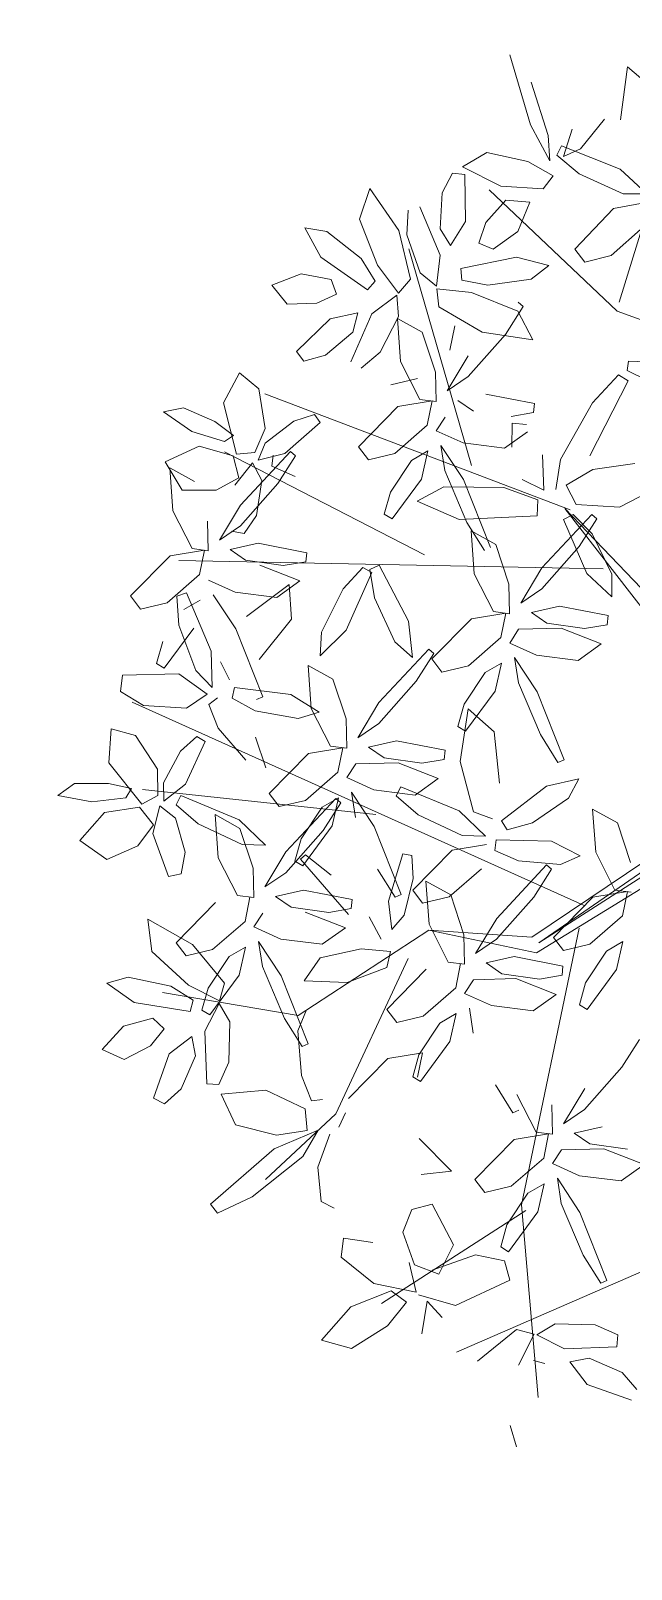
# Model space of a CAD drawing. Extents: x 661203 to 661848, y 2264651 to 2264858.
# Drawn here: x 661270.856 to 661271.522, y 2264765.35 to 2264767.056 of the extents above; entities that cross this region are included whole.
import ezdxf

# ---------------------------------------------------------------- set-up
doc = ezdxf.new("R2010")
doc.units = 0
doc.layers.add('A3 ARBOL', color=7, linetype='Continuous', lineweight=5, true_color=0x29662a)

# ---------------------------------------------------------------- blocks, each defined once
blk = doc.blocks.new('arbol')
at = {"color": 60}
for p, q in [((1.2744, 3.2784), (1.1361, 3.1876)), ((1.2763, 3.0261), (1.2744, 3.2784)), ((1.6961, 2.9476), (1.8351, 3.265)), ((1.7193, 3.1496), (1.606, 2.9079)), ((1.3521, 3.0196), (1.4462, 2.8657)), ((1.5221, 2.8183), (1.4969, 2.9523)), ((1.5831, 2.7899), (1.6961, 2.9476)), ((1.2479, 2.7931), (1.5377, 2.8681)), ((1.4462, 2.8657), (1.5221, 2.8183)), ((1.5377, 2.8681), (1.5537, 2.822)), ((1.606, 2.9079), (1.5831, 2.7899)), ((1.108, 2.6929), (1.2479, 2.7931)), ((1.5537, 2.822), (1.4385, 2.7472)), ((1.6873, 2.7739), (1.5581, 2.7215)), ((1.885, 2.7918), (1.6873, 2.7739)), ((1.9912, 2.71), (1.885, 2.7918)), ((1.4385, 2.7472), (1.2185, 2.6795)), ((1.5581, 2.7215), (1.5976, 2.6546)), ((1.798, 2.6421), (1.9912, 2.71)), ((1.0976, 2.6544), (1.2554, 2.6051)), ((1.2185, 2.6795), (1.108, 2.6929)), ((1.5976, 2.6546), (1.798, 2.6421)), ((1.9435, 2.4552), (1.9754, 2.6753)), ((1.9754, 2.6753), (2.0329, 2.6744)), ((2.0329, 2.6744), (2.0701, 2.5753)), ((1.2554, 2.6051), (1.4134, 2.3902)), ((1.6526, 2.5843), (1.7671, 2.5783)), ((1.6911, 2.4397), (1.6526, 2.5843)), ((1.7671, 2.5783), (1.8471, 2.4622)), ((2.0701, 2.5753), (2.0579, 2.4055)), ((2.2512, 2.3727), (2.4129, 2.553)), ((2.4129, 2.553), (2.4438, 2.4026)), ((1.238, 2.3829), (1.1044, 2.5368)), ((2.0422, 2.2818), (2.1665, 2.4967)), ((1.7962, 2.3409), (1.6911, 2.4397)), ((1.8471, 2.4622), (1.8673, 2.3612)), ((1.9993, 2.3324), (1.9435, 2.4552)), ((2.2194, 2.4738), (2.211, 2.3573)), ((1.358, 2.3356), (1.238, 2.3829)), ((1.4134, 2.3902), (1.358, 2.3356)), ((1.8673, 2.3612), (1.7962, 2.3409)), ((2.0579, 2.4055), (1.9993, 2.3324)), ((2.211, 2.3573), (2.1264, 2.1867)), ((2.1668, 2.1499), (2.2512, 2.3727)), ((2.4438, 2.4026), (2.3302, 2.1959)), ((1.5254, 2.2972), (1.6823, 2.3172)), ((1.6008, 2.2237), (1.5254, 2.2972)), ((1.6823, 2.3172), (1.9376, 2.2306)), ((2.0407, 2.1337), (2.0422, 2.2818)), ((2.4121, 2.2175), (2.5895, 2.3242)), ((2.5895, 2.3242), (2.6947, 2.3283)), ((2.6947, 2.3283), (2.6013, 2.2008)), ((1.8003, 2.1684), (1.6008, 2.2237)), ((1.9376, 2.2306), (1.9254, 2.1773)), ((2.3302, 2.1959), (2.2149, 2.0783)), ((2.3325, 2.1206), (2.4121, 2.2175)), ((2.6013, 2.2008), (2.3627, 2.0751)), ((1.6442, 2.064), (1.8723, 2.1239)), ((1.9254, 2.1773), (1.8003, 2.1684)), ((1.8723, 2.1239), (2.037, 2.1211)), ((2.037, 2.1211), (2.0181, 2.0369)), ((2.1264, 2.1867), (2.0407, 2.1337)), ((2.2149, 2.0783), (2.1668, 2.1499)), ((2.3627, 2.0751), (2.3325, 2.1206)), ((1.5563, 1.9381), (1.6442, 2.064)), ((1.6476, 2.1064), (1.6211, 2.0892)), ((1.6211, 2.0892), (1.6878, 1.948)), ((2.2009, 1.9683), (2.2215, 2.0669)), ((2.2215, 2.0669), (2.3279, 1.9639)), ((2.5058, 2.0362), (2.5401, 2.1018)), ((2.5401, 2.1018), (2.6841, 2.11)), ((2.6841, 2.11), (2.8155, 2.0385)), ((2.0181, 2.0369), (1.7984, 1.9448)), ((2.2666, 1.7895), (2.2009, 1.9683)), ((2.5931, 1.9813), (2.5058, 2.0362)), ((2.7323, 1.9595), (2.5931, 1.9813)), ((2.8155, 2.0385), (2.7323, 1.9595)), ((0.8721, 1.9157), (1.0932, 1.8969)), ((1.0932, 1.8969), (1.094, 1.8508)), ((1.7984, 1.9448), (1.5563, 1.9381)), ((1.6878, 1.948), (1.8379, 1.7273)), ((1.9396, 1.8404), (1.9311, 1.9578)), ((2.0801, 1.908), (1.9946, 1.7289)), ((2.2046, 1.9577), (2.0801, 1.908)), ((2.1645, 1.7569), (2.2046, 1.9577)), ((2.3279, 1.9639), (2.3983, 1.7258)), ((2.3942, 1.9602), (2.5217, 1.9162)), ((2.4068, 1.8674), (2.3942, 1.9602)), ((2.5217, 1.9162), (2.6594, 1.7417)), ((1.094, 1.8508), (0.9959, 1.818)), ((1.0828, 1.8039), (1.1328, 1.8259)), ((1.1328, 1.8259), (1.2383, 1.6779)), ((1.9277, 1.6473), (1.8497, 1.825)), ((2.5217, 1.7417), (2.4068, 1.8674)), ((1.2187, 1.4285), (1.0828, 1.8039)), ((2.0515, 1.5908), (2.1645, 1.7569)), ((2.3454, 1.7033), (2.2666, 1.7895)), ((1.2383, 1.6779), (1.3537, 1.3933)), ((1.8379, 1.7273), (1.9277, 1.6473)), ((1.9946, 1.7289), (1.9738, 1.5909)), ((2.196, 1.6427), (2.0753, 1.6883)), ((2.6192, 1.7005), (2.5217, 1.7417)), ((2.6594, 1.7417), (2.6192, 1.7005)), ((1.5098, 1.6408), (1.5087, 1.5977)), ((1.7441, 1.656), (1.5098, 1.6408)), ((1.7927, 1.5683), (1.8722, 1.6094)), ((2.814, 1.5448), (2.9155, 1.6081)), ((2.9155, 1.6081), (2.9722, 1.4569)), ((1.5087, 1.5977), (1.6123, 1.5658)), ((1.6037, 1.5352), (1.5348, 1.5377)), ((1.5908, 1.4215), (1.6037, 1.5352)), ((1.9738, 1.5909), (2.0515, 1.5908)), ((1.9921, 1.5913), (2.1506, 1.5442)), ((2.0005, 1.4738), (1.9921, 1.5913)), ((2.1506, 1.5442), (2.3115, 1.3315)), ((2.7609, 1.3617), (2.814, 1.5448)), ((1.5251, 1.5036), (1.6235, 1.4126)), ((1.9555, 1.4531), (1.9221, 1.5232)), ((2.1362, 1.3217), (2.0005, 1.4738)), ((1.0023, 1.4193), (1.1965, 1.3659)), ((1.3537, 1.3933), (1.3576, 1.2491)), ((1.4413, 1.4036), (1.4138, 1.2385)), ((1.6235, 1.4126), (1.822, 1.4125)), ((1.9244, 1.3871), (1.7976, 1.2403)), ((1.822, 1.4125), (1.9555, 1.4531)), ((1.8908, 1.2717), (1.9244, 1.3871)), ((2.5061, 1.422), (2.5372, 1.4561)), ((2.6536, 1.2563), (2.5061, 1.422)), ((2.5372, 1.4561), (2.6309, 1.4124)), ((2.6309, 1.4124), (2.7513, 1.292)), ((2.9722, 1.4569), (2.8798, 1.2242)), ((3.1564, 1.4094), (3.0019, 1.3639)), ((3.2489, 1.378), (3.1564, 1.4094)), ((1.0486, 1.2046), (0.8728, 1.3249)), ((1.1965, 1.3659), (1.3122, 1.276)), ((1.9825, 1.3534), (1.9955, 1.2177)), ((2.0538, 1.2993), (1.9825, 1.3534)), ((2.2569, 1.2761), (2.1362, 1.3217)), ((2.3115, 1.3315), (2.2569, 1.2761)), ((2.7952, 1.2419), (2.7609, 1.3617)), ((3.0019, 1.3639), (2.9051, 1.3092)), ((3.1032, 1.3026), (3.2489, 1.378)), ((1.3122, 1.276), (1.2539, 1.1917)), ((1.4138, 1.2385), (1.5222, 1.2758)), ((1.7976, 1.2403), (1.6305, 0.9368)), ((1.7562, 1.0412), (1.8908, 1.2717)), ((2.1336, 1.1375), (2.0538, 1.2993)), ((2.6282, 1.2683), (2.6018, 1.2511)), ((2.6018, 1.2511), (2.6684, 1.1099)), ((2.8303, 0.9869), (2.6282, 1.2683)), ((2.7748, 1.208), (2.6536, 1.2563)), ((2.7071, 1.2402), (2.707, 1.1884)), ((2.7513, 1.292), (2.7748, 1.208)), ((2.8798, 1.2242), (2.7952, 1.2419)), ((2.9051, 1.3092), (2.9433, 1.2752)), ((2.9433, 1.2752), (3.1032, 1.3026)), ((1.2539, 1.1917), (1.0486, 1.2046)), ((1.4302, 1.1146), (1.4357, 1.1892)), ((1.4357, 1.1892), (1.6033, 1.2274)), ((1.6033, 1.2274), (1.8851, 1.1941)), ((1.8851, 1.1941), (2.0025, 1.1105)), ((1.9955, 1.2177), (2.11, 1.0127)), ((2.707, 1.1884), (2.5909, 1.1539)), ((2.7454, 1.1148), (2.8, 1.1919)), ((2.8, 1.1919), (2.8697, 1.0774)), ((2.8546, 1.1143), (2.8944, 1.2135)), ((2.8944, 1.2135), (3.0599, 1.238)), ((3.0599, 1.238), (3.2104, 1.1442)), ((1.1743, 1.1534), (1.1478, 1.1361)), ((1.1478, 1.1361), (1.2145, 0.9949)), ((1.2618, 1.1426), (1.1612, 1.0627)), ((1.1625, 0.8729), (1.3038, 1.1123)), ((1.3764, 0.872), (1.1743, 1.1534)), ((1.3038, 1.1123), (1.2618, 1.1426)), ((1.7942, 1.0508), (1.4302, 1.1146)), ((2.0025, 1.1105), (1.7942, 1.0508)), ((2.1495, 1.0302), (2.1336, 1.1375)), ((2.6684, 1.1099), (2.8185, 0.8892)), ((2.7484, 0.9478), (2.7454, 1.1148)), ((2.9545, 1.0413), (2.8546, 1.1143)), ((3.1852, 1.1196), (3.0607, 1.0699)), ((3.2104, 1.1442), (3.1143, 1.0211)), ((3.1451, 0.9188), (3.1852, 1.1196)), ((1.1612, 1.0627), (1.0433, 0.8846)), ((1.6574, 0.9203), (1.7562, 1.0412)), ((2.11, 1.0127), (2.1495, 1.0302)), ((3.1143, 1.0211), (2.9545, 1.0413)), ((1.2145, 0.9949), (1.3646, 0.7743)), ((1.6068, 0.955), (1.5213, 0.7758)), ((1.7313, 1.0046), (1.6068, 0.955)), ((1.6912, 0.8038), (1.7313, 1.0046)), ((2.7966, 0.8546), (2.7484, 0.9478)), ((2.9083, 0.8093), (2.8303, 0.9869)), ((1.0433, 0.8846), (1.0309, 0.7791)), ((2.8185, 0.8892), (2.9083, 0.8093)), ((2.9752, 0.8908), (2.9545, 0.7528)), ((3.0321, 0.7527), (3.1451, 0.9188)), ((1.0309, 0.7791), (1.1625, 0.8729)), ((1.4544, 0.6943), (1.3764, 0.872)), ((1.5782, 0.6378), (1.6912, 0.8038)), ((2.4904, 0.8028), (2.4893, 0.7596)), ((2.7247, 0.8179), (2.4904, 0.8028)), ((2.8528, 0.7713), (2.7247, 0.8179)), ((2.8569, 0.8593), (2.7966, 0.8546)), ((1.3646, 0.7743), (1.4544, 0.6943)), ((1.5213, 0.7758), (1.5005, 0.6379)), ((1.9711, 0.5412), (2.142, 0.7869)), ((2.142, 0.7869), (2.1843, 0.7623)), ((2.1843, 0.7623), (2.1456, 0.6306)), ((2.1724, 0.7482), (2.2179, 0.7662)), ((2.2593, 0.4618), (2.1724, 0.7482)), ((2.2179, 0.7662), (2.2973, 0.6542)), ((2.4893, 0.7596), (2.5929, 0.7277)), ((2.5929, 0.7277), (2.7733, 0.7302)), ((2.7733, 0.7302), (2.8528, 0.7713)), ((2.9545, 0.7528), (3.0321, 0.7527)), ((2.9727, 0.7532), (3.1312, 0.7061)), ((2.9811, 0.6357), (2.9727, 0.7532)), ((1.3989, 0.6563), (1.2708, 0.703)), ((1.3194, 0.6152), (1.3989, 0.6563)), ((2.7043, 0.7157), (2.5058, 0.6655)), ((2.5058, 0.6655), (2.6041, 0.5745)), ((3.1312, 0.7061), (3.2921, 0.4934)), ((1.139, 0.6128), (1.3194, 0.6152)), ((1.4488, 0.5702), (1.2504, 0.6007)), ((1.5005, 0.6379), (1.5782, 0.6378)), ((1.5188, 0.6382), (1.6773, 0.5911)), ((1.5272, 0.5208), (1.5188, 0.6382)), ((1.6773, 0.5911), (1.8382, 0.3784)), ((2.1456, 0.6306), (2.0229, 0.4359)), ((2.2973, 0.6542), (2.3741, 0.4372)), ((2.5545, 0.643), (2.5217, 0.4808)), ((2.7352, 0.4667), (2.5545, 0.643)), ((2.8026, 0.5744), (2.9361, 0.615)), ((3.1169, 0.4836), (2.9811, 0.6357)), ((1.4822, 0.5), (1.4488, 0.5702)), ((1.6629, 0.3687), (1.5272, 0.5208)), ((1.9303, 0.374), (1.9711, 0.5412)), ((2.6041, 0.5745), (2.8026, 0.5744)), ((3.0345, 0.4612), (2.9632, 0.5153)), ((3.0313, 0.5413), (3.0754, 0.5202)), ((1.1502, 0.4596), (1.3487, 0.4595)), ((1.3487, 0.4595), (1.4822, 0.5)), ((1.4511, 0.4341), (1.3243, 0.2873)), ((1.4176, 0.3186), (1.4511, 0.4341)), ((1.5805, 0.3463), (1.5092, 0.4003)), ((1.8591, 0.4227), (1.8326, 0.4055)), ((2.0229, 0.4359), (1.9303, 0.374)), ((1.2829, 0.0882), (1.4176, 0.3186)), ((1.1841, -0.0327), (1.2829, 0.0882))]:
    blk.add_line(p, q, dxfattribs=at)
at = {"color": 44}
for p, q in [((1.1726, 2.1675), (1.0264, 3.0147)), ((1.1761, 2.1237), (1.8505, 2.6174)), ((1.7687, 1.3118), (2.1933, 2.2922)), ((0.5527, 1.9864), (1.1761, 2.1237)), ((1.2784, 1.1629), (2.7825, 1.524)), ((1.9364, 0.8626), (2.9381, 1.228)), ((0.038, 0.14), (1.3047, 1.165)), ((1.3047, 1.165), (0.1703, 0.0346)), ((1.0874, 0.9056), (3.0864, 0.6892)), ((0.0946, 0.0075), (1.166, -0.8921)), ((1.166, -0.8921), (0.1411, 0.0272)), ((0.1703, 0.0346), (1.2012, -0.8691)), ((0.9756, -0.6888), (3.2205, -0.0048)), ((0.104, -0.0805), (1.1701, -0.9395)), ((2.0087, -0.3869), (3.1203, -0.4091)), ((0.9842, -0.7982), (1.0898, -2.1331)), ((1.2012, -0.8691), (1.6908, -0.8983)), ((1.1701, -0.9395), (1.6908, -0.8983)), ((1.6908, -0.8983), (2.2526, -1.3778)), ((1.77, -1.0444), (2.0161, -1.8177)), ((2.2526, -1.3778), (2.9041, -1.3511)), ((0.0027, -2.0869), (1.3061, -2.8647)), ((1.0898, -2.1331), (0.8963, -3.0292)), ((1.0652, -2.1571), (1.6879, -2.6804))]:
    blk.add_line(p, q, dxfattribs=at)
at = {"color": 62}
for p, q in [((1.0365, 0.6878), (1.0354, 0.6446)), ((1.2708, 0.703), (1.0365, 0.6878)), ((1.0354, 0.6446), (1.139, 0.6128)), ((1.2504, 0.6007), (1.0519, 0.5506)), ((1.0519, 0.5506), (1.1502, 0.4596)), ((2.905, 0.549), (2.7782, 0.4022)), ((2.8807, 0.2826), (3.0313, 0.5413)), ((3.0754, 0.5202), (3.0475, 0.3857)), ((2.3653, 0.3262), (2.2593, 0.4618)), ((2.5217, 0.4808), (2.6493, 0.2721)), ((3.2375, 0.438), (3.1169, 0.4836)), ((3.2921, 0.4934), (3.2375, 0.438)), ((1.5092, 0.4003), (1.5223, 0.2646)), ((1.7836, 0.3231), (1.6629, 0.3687)), ((1.8382, 0.3784), (1.7836, 0.3231)), ((1.8326, 0.4055), (1.8992, 0.2643)), ((2.0612, 0.1413), (1.8591, 0.4227)), ((2.3741, 0.4372), (2.3653, 0.3262)), ((2.7782, 0.4022), (2.6111, 0.0987)), ((3.0475, 0.3857), (2.9408, 0.1818)), ((2.9762, 0.3796), (3.0907, 0.1746)), ((1.6604, 0.1845), (1.5805, 0.3463)), ((3.1301, 0.1921), (3.1143, 0.2994)), ((1.3243, 0.2873), (1.1572, -0.0162)), ((1.5223, 0.2646), (1.6367, 0.0597)), ((1.8992, 0.2643), (2.0494, 0.0436)), ((2.2916, 0.2243), (2.2061, 0.0452)), ((2.416, 0.2739), (2.2916, 0.2243)), ((2.3759, 0.0731), (2.416, 0.2739)), ((2.7779, 0.158), (2.8305, 0.2383)), ((2.8535, 0.1127), (2.8807, 0.2826)), ((1.6386, 0.1662), (1.5016, 0.0735)), ((1.644, -0.0862), (1.6386, 0.1662)), ((1.6762, 0.0772), (1.6604, 0.1845)), ((2.9408, 0.1818), (2.8535, 0.1127)), ((2.8735, 0.0782), (3.0196, 0.1557)), ((3.0196, 0.1557), (3.2834, 0.1167)), ((3.0907, 0.1746), (3.1301, 0.1921)), ((1.5016, 0.0735), (1.4464, -0.1648)), ((1.6367, 0.0597), (1.6762, 0.0772)), ((2.1392, -0.0364), (2.0612, 0.1413)), ((2.2629, -0.0929), (2.3759, 0.0731)), ((2.3372, 0.0612), (2.4802, 0.1263)), ((2.4802, 0.1263), (2.7497, 0.1251)), ((2.6111, 0.0987), (2.638, 0.0822)), ((2.7544, 0.0736), (2.6382, 0.028)), ((2.7497, 0.1251), (2.7544, 0.0736)), ((2.9618, 0.0003), (2.8735, 0.0782)), ((3.2834, 0.1167), (3.2833, 0.0389)), ((2.0494, 0.0436), (2.1392, -0.0364)), ((2.2061, 0.0452), (2.1853, -0.0928)), ((2.4314, 0.0179), (2.3372, 0.0612)), ((2.6382, 0.028), (2.4314, 0.0179)), ((2.8596, 0.0305), (2.801, -0.0755)), ((2.8234, 0.0675), (2.8596, 0.0305)), ((3.1653, -0.0131), (2.9618, 0.0003)), ((3.2833, 0.0389), (3.1653, -0.0131)), ((1.1572, -0.0162), (1.1841, -0.0327)), ((1.7213, -0.0429), (1.7201, -0.086)), ((1.9556, -0.0277), (1.7213, -0.0429)), ((2.0837, -0.0743), (1.9556, -0.0277)), ((1.0759, -0.0966), (1.2236, -0.1504)), ((1.1128, -0.1935), (1.0759, -0.0966)), ((1.552, -0.3159), (1.644, -0.0862)), ((1.7201, -0.086), (1.8238, -0.1179)), ((1.9351, -0.1299), (1.7366, -0.1801)), ((1.8238, -0.1179), (2.0042, -0.1154)), ((2.1336, -0.1605), (1.9351, -0.1299)), ((2.0042, -0.1154), (2.0837, -0.0743)), ((2.1853, -0.0928), (2.2629, -0.0929)), ((2.2035, -0.0924), (2.362, -0.1395)), ((2.212, -0.2099), (2.2035, -0.0924)), ((2.362, -0.1395), (2.5229, -0.3522)), ((2.5534, -0.2329), (2.6199, -0.0956)), ((2.801, -0.0755), (2.6518, -0.2091)), ((2.8539, -0.1462), (2.8961, -0.1277)), ((2.8961, -0.1277), (2.964, -0.2057)), ((3.1851, -0.1592), (3.3036, -0.1427)), ((3.3036, -0.1427), (3.2939, -0.3039)), ((1.2674, -0.3312), (1.1128, -0.1935)), ((1.2236, -0.1504), (1.415, -0.34)), ((1.7366, -0.1801), (1.835, -0.2711)), ((2.1669, -0.2306), (2.1336, -0.1605)), ((2.3477, -0.362), (2.212, -0.2099)), ((2.9213, -0.3576), (2.8539, -0.1462)), ((2.964, -0.2057), (3.025, -0.3647)), ((3.0621, -0.3049), (3.1851, -0.1592)), ((0.8685, -0.2806), (0.783, -0.4597)), ((0.993, -0.2309), (0.8685, -0.2806)), ((0.9529, -0.4317), (0.993, -0.2309)), ((1.6189, -0.3194), (1.9076, -0.2405)), ((1.9243, -0.2864), (1.8101, -0.3628)), ((1.835, -0.2711), (2.0335, -0.2712)), ((1.9076, -0.2405), (1.9243, -0.2864)), ((2.0335, -0.2712), (2.1669, -0.2306)), ((1.3823, -0.3801), (1.2674, -0.3312)), ((1.415, -0.34), (1.3823, -0.3801)), ((1.4582, -0.3364), (1.552, -0.3159)), ((1.4804, -0.4217), (1.6189, -0.3194)), ((1.8101, -0.3628), (1.5911, -0.4335)), ((2.1358, -0.2966), (2.009, -0.4434)), ((2.1023, -0.412), (2.1358, -0.2966)), ((2.2063, -0.3346), (2.1798, -0.3519)), ((2.1798, -0.3519), (2.2465, -0.4931)), ((2.194, -0.3303), (2.207, -0.466)), ((2.2653, -0.3844), (2.194, -0.3303)), ((2.4084, -0.6161), (2.2063, -0.3346)), ((2.4684, -0.4076), (2.3477, -0.362)), ((2.5229, -0.3522), (2.4684, -0.4076)), ((3.0124, -0.451), (2.9213, -0.3576)), ((3.0447, -0.4283), (3.0621, -0.3049)), ((3.2939, -0.3039), (3.1148, -0.4789)), ((0.8399, -0.5978), (0.9529, -0.4317)), ((1.0241, -0.4579), (1.1678, -0.4065)), ((1.1678, -0.4065), (1.4273, -0.4328)), ((1.4273, -0.4328), (1.4271, -0.4846)), ((1.5911, -0.4335), (1.4804, -0.4217)), ((2.3451, -0.5462), (2.2653, -0.3844)), ((2.647, -0.4938), (2.9357, -0.4148)), ((2.9357, -0.4148), (2.9524, -0.4607)), ((3.025, -0.3647), (3.0124, -0.451)), ((3.1148, -0.4789), (3.0447, -0.4283)), ((3.2832, -0.401), (3.1725, -0.4116)), ((3.1725, -0.4116), (3.1936, -0.4581)), ((3.4429, -0.4222), (3.2832, -0.401)), ((3.5146, -0.4886), (3.4429, -0.4222)), ((1.111, -0.5099), (1.0241, -0.4579)), ((1.3111, -0.5191), (1.111, -0.5099)), ((1.4271, -0.4846), (1.3111, -0.5191)), ((1.4705, -0.4603), (1.629, -0.5074)), ((1.629, -0.5074), (1.7899, -0.7201)), ((2.009, -0.4434), (1.8419, -0.7469)), ((2.207, -0.466), (2.3215, -0.671)), ((2.2465, -0.4931), (2.3966, -0.7138)), ((2.5086, -0.596), (2.647, -0.4938)), ((2.7633, -0.4834), (2.6388, -0.5331)), ((2.7232, -0.6842), (2.7633, -0.4834)), ((2.9524, -0.4607), (2.8383, -0.5371)), ((2.9476, -0.5242), (3.0288, -0.476)), ((3.0288, -0.476), (3.0459, -0.6089)), ((3.0471, -0.569), (3.1239, -0.4946)), ((3.1239, -0.4946), (3.2849, -0.5396)), ((3.1936, -0.4581), (3.3508, -0.4981)), ((3.3508, -0.4981), (3.5146, -0.4886)), ((1.176, -0.5207), (1.1496, -0.538)), ((1.1496, -0.538), (1.2162, -0.6792)), ((1.3781, -0.8022), (1.176, -0.5207)), ((1.6147, -0.7298), (1.479, -0.5777)), ((1.8148, -0.5576), (1.7941, -0.6641)), ((1.8579, -0.5542), (1.8148, -0.5576)), ((1.8977, -0.7856), (1.8579, -0.5542)), ((2.361, -0.6535), (2.3451, -0.5462)), ((2.6388, -0.5331), (2.5533, -0.7122)), ((2.8383, -0.5371), (2.6192, -0.6078)), ((2.8824, -0.678), (2.9476, -0.5242)), ((3.1087, -0.6764), (3.0471, -0.569)), ((3.2849, -0.5396), (3.3843, -0.6865)), ((0.7622, -0.5977), (0.8399, -0.5978)), ((0.7804, -0.5973), (0.9389, -0.6444)), ((0.7889, -0.7148), (0.7804, -0.5973)), ((0.9389, -0.6444), (1.0998, -0.8571)), ((1.8689, -0.7634), (1.9677, -0.6425)), ((2.3155, -0.6177), (2.1821, -0.6988)), ((2.3354, -0.6422), (2.3155, -0.6177)), ((2.3215, -0.671), (2.361, -0.6535)), ((2.4864, -0.7937), (2.4084, -0.6161)), ((2.6192, -0.6078), (2.5086, -0.596)), ((3.0459, -0.6089), (2.9455, -0.8029)), ((0.9246, -0.8669), (0.7889, -0.7148)), ((1.2162, -0.6792), (1.3663, -0.8998)), ((1.733, -0.6695), (1.6085, -0.7191)), ((1.6929, -0.8703), (1.733, -0.6695)), ((1.7899, -0.7201), (1.7354, -0.7754)), ((1.7941, -0.6641), (1.8156, -0.8432)), ((2.3966, -0.7138), (2.4864, -0.7937)), ((2.8885, -0.7827), (2.8824, -0.678)), ((3.2465, -0.7598), (3.1087, -0.6764)), ((3.3843, -0.6865), (3.2465, -0.7598)), ((1.7354, -0.7754), (1.6147, -0.7298)), ((1.8419, -0.7469), (1.8689, -0.7634)), ((2.0685, -0.8002), (2.0674, -0.8434)), ((2.3028, -0.785), (2.0685, -0.8002)), ((2.9455, -0.8029), (2.8885, -0.7827)), ((0.8422, -0.8893), (0.7709, -0.8352)), ((1.0453, -0.9125), (0.9246, -0.8669)), ((1.0998, -0.8571), (1.0453, -0.9125)), ((2.7093, -0.8969), (2.8702, -1.1096)), ((2.7928, -1.107), (3.0173, -1.0159)), ((3.0173, -1.0159), (2.9791, -1.1646)), ((2.8156, -1.1649), (2.6949, -1.1194)), ((2.9791, -1.1646), (2.7864, -1.3006)), ((2.8702, -1.1096), (2.8156, -1.1649)), ((2.8694, -1.3171), (3.0757, -1.299)), ((3.0757, -1.299), (3.172, -1.3413)), ((2.7554, -1.3693), (2.8694, -1.3171)), ((2.7626, -1.4235), (2.7554, -1.3693)), ((3.172, -1.3413), (3.0321, -1.415)), ((3.0321, -1.415), (2.7626, -1.4235)), ((2.8742, -1.5211), (2.9338, -1.4772)), ((2.9286, -1.6087), (2.8742, -1.5211)), ((2.9338, -1.4772), (3.0668, -1.5329)), ((2.7406, -1.5405), (2.8358, -1.6359)), ((3.0668, -1.5329), (3.1535, -1.6548)), ((2.8358, -1.6359), (2.8831, -1.8532)), ((3.0442, -1.6894), (2.9286, -1.6087)), ((3.1535, -1.6548), (3.0442, -1.6894)), ((2.8289, -1.8725), (2.7593, -1.7928)), ((2.8831, -1.8532), (2.8289, -1.8725))]:
    blk.add_line(p, q, dxfattribs=at)
at = {"color": 64}
for p, q in [((2.0769, -0.8728), (2.3354, -0.6422)), ((1.6085, -0.7191), (1.523, -0.8983)), ((2.5533, -0.7122), (2.5325, -0.8501)), ((2.6102, -0.8502), (2.7232, -0.6842)), ((1.8648, -0.9179), (1.8977, -0.7856)), ((2.4309, -0.8317), (2.3028, -0.785)), ((0.7709, -0.8352), (0.7839, -0.9709)), ((1.4561, -0.9798), (1.3781, -0.8022)), ((1.5799, -1.0363), (1.6929, -0.8703)), ((1.8156, -0.8432), (1.8648, -0.9179)), ((1.9785, -0.8714), (1.9084, -0.9691)), ((2.0674, -0.8434), (2.171, -0.8752)), ((2.171, -0.8752), (2.3514, -0.8728)), ((2.3514, -0.8728), (2.4309, -0.8317)), ((2.5325, -0.8501), (2.6102, -0.8502)), ((2.5592, -0.9672), (2.5508, -0.8498)), ((0.922, -1.0511), (0.8422, -0.8893)), ((1.3663, -0.8998), (1.4561, -0.9798)), ((1.523, -0.8983), (1.5023, -1.0362)), ((2.2824, -0.8873), (2.0838, -0.9375)), ((2.0838, -0.9375), (2.1822, -1.0285)), ((2.5142, -0.988), (2.4808, -0.9179)), ((0.7839, -0.9709), (0.8984, -1.1759)), ((1.0382, -0.9863), (1.0371, -1.0295)), ((1.2725, -0.9711), (1.0382, -0.9863)), ((1.4006, -1.0178), (1.2725, -0.9711)), ((1.3211, -1.0589), (1.4006, -1.0178)), ((2.3807, -1.0286), (2.5142, -0.988)), ((2.6949, -1.1194), (2.5592, -0.9672)), ((0.9379, -1.1584), (0.922, -1.0511)), ((1.0371, -1.0295), (1.1407, -1.0613)), ((1.2521, -1.0734), (1.0536, -1.1236)), ((1.1407, -1.0613), (1.3211, -1.0589)), ((1.4506, -1.104), (1.2521, -1.0734)), ((1.5023, -1.0362), (1.5799, -1.0363)), ((1.5289, -1.1533), (1.5205, -1.0359)), ((1.679, -1.083), (1.8399, -1.2957)), ((1.8572, -1.0209), (1.8653, -1.0982)), ((1.9966, -1.0271), (1.8572, -1.0209)), ((2.1837, -1.0932), (1.9966, -1.0271)), ((2.1822, -1.0285), (2.3807, -1.0286)), ((2.2462, -1.2117), (2.1837, -1.0932)), ((2.4831, -1.0539), (2.3563, -1.2008)), ((2.4495, -1.1694), (2.4831, -1.0539)), ((2.5412, -1.0877), (2.5543, -1.2234)), ((2.6125, -1.1418), (2.5412, -1.0877)), ((0.8984, -1.1759), (0.9379, -1.1584)), ((1.0536, -1.1236), (1.1519, -1.2146)), ((1.4839, -1.1741), (1.4506, -1.104)), ((1.6647, -1.3054), (1.5289, -1.1533)), ((1.8653, -1.0982), (2.0423, -1.193)), ((2.6924, -1.3035), (2.6125, -1.1418)), ((2.6193, -1.2703), (2.7928, -1.107)), ((1.1519, -1.2146), (1.3504, -1.2147)), ((1.3504, -1.2147), (1.4839, -1.1741)), ((2.0423, -1.193), (2.2462, -1.2117)), ((2.3563, -1.2008), (2.1892, -1.5043)), ((2.3149, -1.3998), (2.4495, -1.1694)), ((2.5543, -1.2234), (2.6687, -1.4284)), ((0.6339, -1.2851), (0.7005, -1.4263)), ((1.4193, -1.3555), (1.4528, -1.24)), ((1.511, -1.2738), (1.524, -1.4095)), ((1.5823, -1.3278), (1.511, -1.2738)), ((1.7853, -1.351), (1.6647, -1.3054)), ((1.8399, -1.2957), (1.7853, -1.351)), ((2.6312, -1.3558), (2.6193, -1.2703)), ((2.7864, -1.3006), (2.6312, -1.3558)), ((2.7082, -1.4108), (2.6924, -1.3035)), ((1.6621, -1.4896), (1.5823, -1.3278)), ((2.2447, -1.4492), (2.2168, -1.3467)), ((2.5704, -1.4485), (2.6321, -1.3689)), ((2.6321, -1.3689), (2.6826, -1.5081)), ((0.7005, -1.4263), (0.8506, -1.6469)), ((1.524, -1.4095), (1.6385, -1.6144)), ((2.2019, -1.6584), (2.2447, -1.4492)), ((2.2161, -1.5207), (2.3149, -1.3998)), ((2.551, -1.638), (2.5704, -1.4485)), ((2.6687, -1.4284), (2.7082, -1.4108)), ((1.6468, -1.4782), (1.8053, -1.5253)), ((1.6553, -1.5957), (1.6468, -1.4782)), ((1.6779, -1.5969), (1.6621, -1.4896)), ((1.8053, -1.5253), (1.9662, -1.738)), ((2.1892, -1.5043), (2.2161, -1.5207)), ((2.6826, -1.5081), (2.6415, -1.753)), ((1.6385, -1.6144), (1.6779, -1.5969)), ((2.7113, -1.6294), (2.7406, -1.5405)), ((2.1384, -1.7701), (2.2019, -1.6584)), ((2.584, -1.75), (2.551, -1.638)), ((2.7593, -1.7928), (2.7113, -1.6294)), ((2.1641, -1.8127), (2.3593, -1.748)), ((2.3593, -1.748), (2.5673, -1.7939)), ((1.9717, -1.807), (1.9945, -1.8783)), ((2.0161, -1.8177), (2.3081, -2.1689)), ((2.0881, -1.7576), (2.1384, -1.7701)), ((2.1415, -1.9126), (2.1641, -1.8127)), ((2.5673, -1.7939), (2.4824, -1.9299)), ((2.6415, -1.753), (2.584, -1.75)), ((2.0694, -2.0793), (2.0332, -1.9158)), ((2.0893, -1.9046), (2.2851, -2.0193)), ((2.1467, -2.037), (2.0893, -1.9046)), ((2.2823, -1.9529), (2.1415, -1.9126)), ((2.4824, -1.9299), (2.2823, -1.9529)), ((2.3601, -2.2579), (2.1467, -2.037)), ((2.2851, -2.0193), (2.5513, -2.3167)), ((2.0327, -2.2385), (2.0694, -2.0793)), ((1.6031, -2.2207), (1.6314, -2.3337)), ((1.9678, -2.2619), (2.0327, -2.2385)), ((2.5132, -2.3558), (2.3601, -2.2579)), ((2.5513, -2.3167), (2.5132, -2.3558)), ((1.7658, -2.4003), (1.9058, -2.3973)), ((1.9058, -2.3973), (1.9057, -2.4869)), ((1.9057, -2.4869), (1.7369, -2.5921)), ((1.6512, -2.6166), (1.8302, -2.7159)), ((1.8302, -2.7159), (1.9484, -2.8895)), ((1.8026, -2.9102), (1.6466, -2.7829)), ((1.9484, -2.8895), (1.8026, -2.9102))]:
    blk.add_line(p, q, dxfattribs=at)
at = {"color": 66}
for p, q in [((0.9404, -1.7269), (0.8624, -1.5492)), ((1.1858, -1.7068), (1.2846, -1.5859)), ((0.8506, -1.6469), (0.9404, -1.7269)), ((1.0073, -1.6454), (0.9866, -1.7833)), ((1.0642, -1.7834), (1.1772, -1.6174)), ((0.8849, -1.7649), (0.7568, -1.7182)), ((1.1589, -1.6903), (1.1858, -1.7068)), ((0.7364, -1.8205), (0.5379, -1.8707)), ((0.6251, -1.8084), (0.8054, -1.806)), ((0.9349, -1.851), (0.7364, -1.8205)), ((0.8054, -1.806), (0.8849, -1.7649)), ((0.9866, -1.7833), (1.0642, -1.7834)), ((1.0048, -1.783), (1.1633, -1.8301)), ((1.0132, -1.9004), (1.0048, -1.783)), ((0.5379, -1.8707), (0.6362, -1.9616)), ((0.9682, -1.9212), (0.9349, -1.851)), ((1.1633, -1.8301), (1.3242, -2.0428)), ((1.4393, -2.017), (1.6102, -1.8837)), ((0.6362, -1.9616), (0.8347, -1.9618)), ((0.8347, -1.9618), (0.9682, -1.9212)), ((1.149, -2.0525), (1.0132, -1.9004)), ((0.9371, -1.9871), (0.8103, -2.1339)), ((0.9036, -2.1026), (0.9371, -1.9871)), ((0.9953, -2.0209), (1.0083, -2.1566)), ((1.0666, -2.0749), (0.9953, -2.0209)), ((1.5795, -2.0507), (1.4393, -2.017)), ((0.7689, -2.333), (0.9036, -2.1026)), ((1.1464, -2.2367), (1.0666, -2.0749)), ((1.2696, -2.0981), (1.149, -2.0525)), ((1.3242, -2.0428), (1.2696, -2.0981)), ((0.8103, -2.1339), (0.6432, -2.4374)), ((1.0083, -2.1566), (1.1228, -2.3615)), ((1.3851, -2.3627), (1.5093, -2.1838)), ((1.5093, -2.1838), (1.6031, -2.2207)), ((1.1622, -2.344), (1.1464, -2.2367)), ((0.6701, -2.4539), (0.7689, -2.333)), ((1.1228, -2.3615), (1.1622, -2.344)), ((1.1356, -2.4066), (1.2761, -2.3963)), ((1.2761, -2.3963), (1.4699, -2.4948)), ((1.4359, -2.5087), (1.3851, -2.3627)), ((1.6314, -2.3337), (1.5557, -2.4796)), ((0.6432, -2.4374), (0.6701, -2.4539)), ((1.0989, -2.4942), (1.1356, -2.4066)), ((1.5329, -2.6079), (1.5837, -2.4718)), ((1.3399, -2.6463), (1.0989, -2.4942)), ((1.5557, -2.4796), (1.4359, -2.5087)), ((1.52, -2.6188), (1.3399, -2.6463)), ((1.7369, -2.5921), (1.5329, -2.6079)), ((1.5723, -2.6598), (1.6512, -2.6166)), ((0.5557, -2.7439), (0.5586, -2.6864)), ((0.5586, -2.6864), (0.6707, -2.6534)), ((0.6707, -2.6534), (0.8601, -2.6728)), ((0.8601, -2.6728), (0.9398, -2.7345)), ((1.3952, -2.7102), (1.4754, -2.6421)), ((1.4754, -2.6421), (1.4805, -2.8001)), ((1.6466, -2.7829), (1.5723, -2.6598)), ((0.8006, -2.785), (0.5557, -2.7439)), ((0.9398, -2.7345), (0.8006, -2.785)), ((0.9529, -2.7335), (1.0384, -2.7217)), ((1.008, -2.8887), (0.9529, -2.7335)), ((1.0384, -2.7217), (1.2017, -2.8952)), ((0.5159, -2.8617), (0.6792, -2.8136)), ((0.6792, -2.8136), (0.7682, -2.843)), ((0.7682, -2.843), (0.6727, -2.9382)), ((0.8852, -2.865), (0.9394, -2.8578)), ((1.0097, -3.178), (0.9673, -3.2744))]:
    blk.add_line(p, q, dxfattribs=at)
at = {"color": 68}
for p, q in [((0.4361, -2.9313), (0.5159, -2.8617)), ((0.6727, -2.9382), (0.4555, -2.9855))]:
    blk.add_line(p, q, dxfattribs=at)

msp = doc.modelspace()

# ---------------------------------------------------------------- linework, layer by layer
msp.add_circle((661269.6132, 2264767.8151, -1608.032), 66.5037)

# ---------------------------------------------------------------- block references
at = {"layer": 'A3 ARBOL', "xscale": -0.2340000001747565, "yscale": 0.2340000001713633, "zscale": 0.2339999999999236, "rotation": 352.7172403860627}
msp.add_blockref('arbol', (661271.7167, 2264766.2169, -57.419), dxfattribs=at)

doc.saveas('drawing.dxf')
